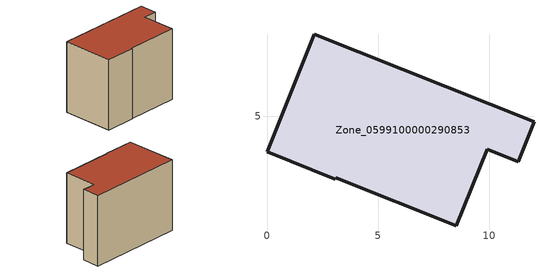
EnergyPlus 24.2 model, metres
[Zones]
Zone_0599100000290853
 floor ground (C_G): 11.3,2.96 9.91,3.52 8.52,0.08 3.09,2.24 3.07,2.18 0,3.41 2.12,8.7 12.02,4.75 z0.32
 wall outside (C_F): 9.91,3.52 11.3,2.96 12.02,4.75 2.12,8.7 0,3.41 3.07,2.18 3.09,2.24 8.52,0.08 9.91,3.52 z0.32:8.06
 roof outside (C_R): 8.52,0.08 9.91,3.52 11.3,2.96 12.02,4.75 2.12,8.7 0,3.41 3.07,2.18 3.09,2.24 z8.06
[BUILDING]
Pand.0599100000290853: North Axis=0; Terrain=City; Loads Convergence Tolerance Value=0.04; Temperature Convergence Tolerance Value=0.4; Solar Distribution=FullExterior; Maximum Number of Warmup Days=25; Minimum Number of Warmup Days=1
[Site:Location]
Rotterdam.The.Hague.AP_ZH_NLD Design_Conditions: Latitude=51.96; Longitude=4.45; Time Zone=1; Elevation=-4.5
[SITE:GROUNDTEMPERATURE:BUILDINGSURFACE]
18, 18, 18, 18, 18, 18, 18, 18, 18, 18, 18, 18
[MATERIAL] Thermal Absorptance=0.9; Solar Absorptance=0.7; Visible Absorptance=0.7
Name | Roughness | Thickness | Conductivity | Density | Specific Heat
G.TC.1975-1991 | MediumSmooth | 0.15 | 0.288461 | 540 | 1210
F.TC.1975-1991 | Rough | 0.3 | 0.230769 | 1920 | 840
R.TC.1975-1991 | MediumRough | 0.2 | 0.153846 | 1500 | 1000
[CONSTRUCTION]
C_G: G.TC.1975-1991
C_F: F.TC.1975-1991
C_R: R.TC.1975-1991
[ZONE]
Zone_0599100000290853: Type=1; Multiplier=1; Ceiling Height=Autocalculate; Volume=Autocalculate; Floor Area=autocalculate; Part of Total Floor Area=Yes
[ZONEINFILTRATION:DESIGNFLOWRATE]
Infil_Zone_0599100000290853: Zone or ZoneList or Space or SpaceList=Zone_0599100000290853; Schedule=AlwaysOn; Design Flow Rate Calculation Method=Flow/Area; Flow Rate per Floor Area=0.003; Constant Term Coefficient=1; Temperature Term Coefficient=0; Velocity Term Coefficient=0; Velocity Squared Term Coefficient=0
[HVACTEMPLATE:ZONE:IDEALLOADSAIRSYSTEM]
Zone_0599100000290853: Maximum Heating Supply Air Temperature=50; Minimum Cooling Supply Air Temperature=13; Maximum Heating Supply Air Humidity Ratio=0.0156; Minimum Cooling Supply Air Humidity Ratio=0.0077; Heating Limit=NoLimit; Cooling Limit=NoLimit; Dehumidification Control Type=ConstantSensibleHeatRatio; Cooling Sensible Heat Ratio=0.7; Dehumidification Setpoint=60; Humidification Control Type=None; Humidification Setpoint=30; Outdoor Air Method=None; Outdoor Air Flow Rate per Person=0.00944; Outdoor Air Flow Rate per Zone Floor Area=0; Outdoor Air Flow Rate per Zone=0; Demand Controlled Ventilation Type=None; Outdoor Air Economizer Type=NoEconomizer; Heat Recovery Type=None; Sensible Heat Recovery Effectiveness=0.7; Latent Heat Recovery Effectiveness=0.65
[ZONECONTROL:THERMOSTAT]
ThermostatControl_Zone_0599100000290853: Zone or ZoneList=Zone_0599100000290853; Control Type Schedule=DualSetpointControlType; Control 1=Thermostat_Zone_0599100000290853; Temperature Difference Between Cutout And Setpoint=0
[THERMOSTATSETPOINT:DUALSETPOINT]
Thermostat_Zone_0599100000290853: Heating Setpoint Temperature Schedule=HeatingSetpoint_Zone_0599100000290853; Cooling Setpoint Temperature Schedule=CoolingSetpoint_Zone_0599100000290853
[SCHEDULE:COMPACT]
HeatingSetpoint_Zone_0599100000290853: Through: 12/31, For: AllDays, Until: 24:00, 21
CoolingSetpoint_Zone_0599100000290853: Through: 12/31, For: AllDays, Until: 24:00, 24
DualSetpointControlType: Through: 12/31, For: AllDays, Until: 24:00, 4
AlwaysOn: Through: 12/31, For: AllDays, Until: 24:00, 1
